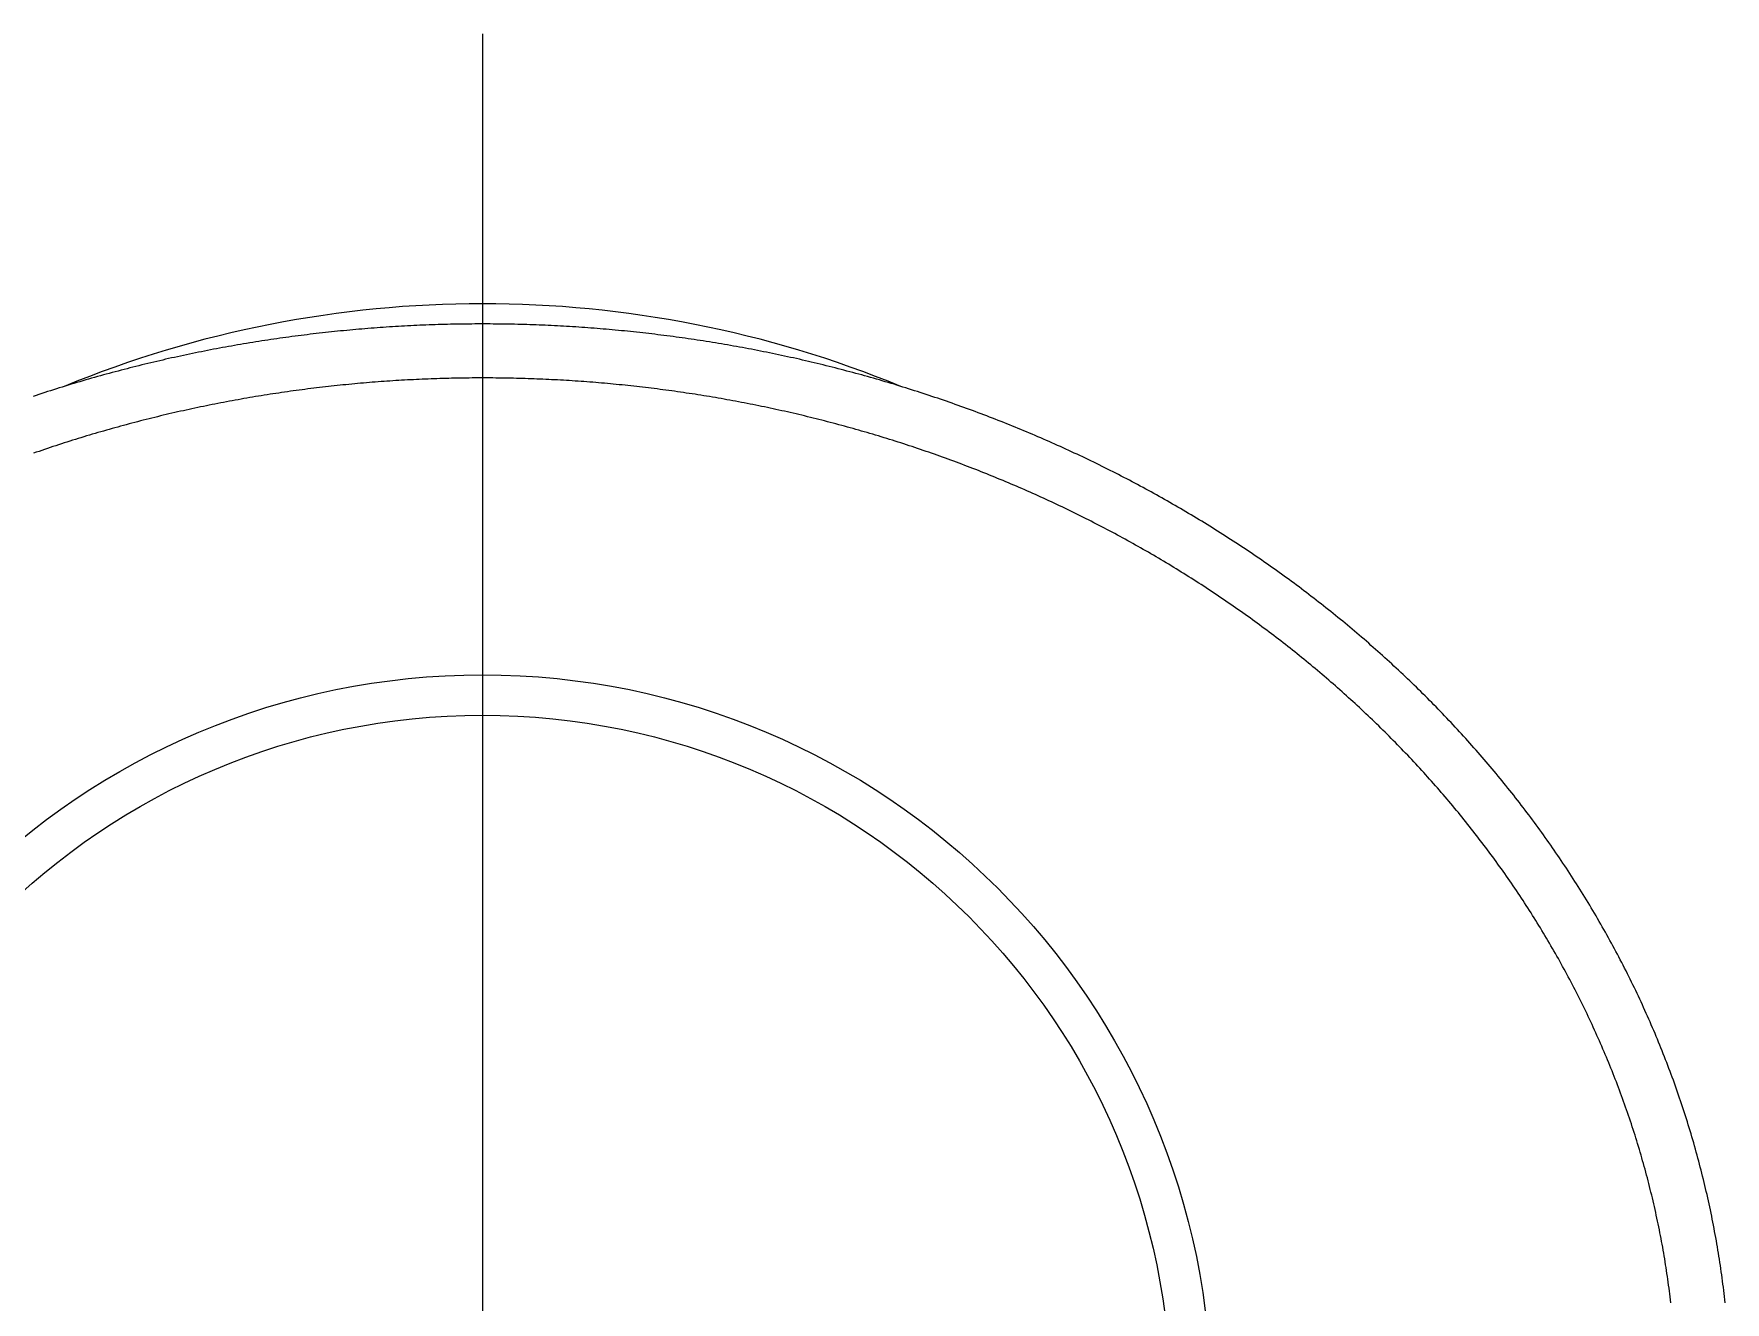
# Model space of a CAD drawing. Extents: x -12.1 to 67.6, y -18.9 to 39.2.
# Drawn here: x 53.02 to 65.55, y 29.85 to 39.25 of the extents above; entities that cross this region are included whole.
import ezdxf

# ---------------------------------------------------------------- set-up
doc = ezdxf.new("R2010")
doc.units = 0
doc.linetypes.add('CENTER', pattern=[50.8, 31.75, -6.35, 6.35, -6.35])
doc.layers.get('0').update_dxf_attribs({"linetype": 'CONTINUOUS'})
doc.layers.add('CENTER', color=1, linetype='CENTER')

msp = doc.modelspace()

# ---------------------------------------------------------------- linework, layer by layer
at = {"color": 7}
for points in [[(65.5549, 29.8465, 0), (65.5523, 29.8696, 0), (65.5497, 29.8926, 0), (65.547, 29.9157, 0), (65.5443, 29.9387, 0), (65.5414, 29.9618, 0), (65.5385, 29.9848, 0), (65.5355, 30.0078, 0), (65.5324, 30.0308, 0), (65.5293, 30.0538, 0), (65.526, 30.0768, 0), (65.5227, 30.0998, 0), (65.5194, 30.1228, 0), (65.5159, 30.1457, 0), (65.5123, 30.1687, 0), (65.5087, 30.1916, 0), (65.505, 30.2146, 0), (65.5013, 30.2375, 0), (65.4974, 30.2604, 0), (65.4935, 30.2833, 0), (65.4895, 30.3062, 0), (65.4854, 30.3291, 0), (65.4813, 30.352, 0), (65.477, 30.3748, 0), (65.4727, 30.3976, 0), (65.4684, 30.4205, 0), (65.4639, 30.4433, 0), (65.4594, 30.4661, 0), (65.4548, 30.4889, 0), (65.4501, 30.5116, 0), (65.4453, 30.5344, 0), (65.4405, 30.5572, 0), (65.4356, 30.5799, 0), (65.4306, 30.6026, 0), (65.4255, 30.6253, 0), (65.4204, 30.648, 0), (65.4152, 30.6706, 0), (65.4099, 30.6933, 0), (65.4045, 30.7159, 0), (65.3991, 30.7385, 0), (65.3936, 30.7611, 0), (65.388, 30.7837, 0), (65.3823, 30.8063, 0), (65.3766, 30.8288, 0), (65.3708, 30.8514, 0), (65.3649, 30.8739, 0), (65.359, 30.8964, 0), (65.353, 30.9188, 0), (65.3469, 30.9413, 0), (65.3407, 30.9637, 0), (65.3344, 30.9861, 0), (65.3281, 31.0085, 0), (65.3217, 31.0309, 0), (65.3153, 31.0533, 0), (65.3087, 31.0756, 0), (65.3021, 31.0979, 0), (65.2954, 31.1202, 0), (65.2887, 31.1425, 0), (65.2818, 31.1647, 0), (65.2749, 31.1869, 0), (65.268, 31.2092, 0), (65.2609, 31.2313, 0), (65.2538, 31.2535, 0), (65.2466, 31.2756, 0), (65.2393, 31.2977, 0), (65.232, 31.3198, 0), (65.2246, 31.3419, 0), (65.2171, 31.3639, 0), (65.2096, 31.3859, 0), (65.202, 31.4079, 0), (65.1943, 31.4299, 0), (65.1865, 31.4518, 0), (65.1787, 31.4738, 0), (65.1708, 31.4956, 0), (65.1628, 31.5175, 0), (65.1548, 31.5393, 0), (65.1466, 31.5612, 0), (65.1385, 31.5829, 0), (65.1302, 31.6047, 0), (65.1219, 31.6264, 0), (65.1135, 31.6481, 0), (65.105, 31.6698, 0), (65.0965, 31.6914, 0), (65.0879, 31.7131, 0), (65.0792, 31.7346, 0), (65.0705, 31.7562, 0), (65.0617, 31.7777, 0), (65.0528, 31.7992, 0), (65.0439, 31.8207, 0), (65.0349, 31.8421, 0), (65.0258, 31.8636, 0), (65.0166, 31.8849, 0), (65.0074, 31.9063, 0), (64.9981, 31.9276, 0), (64.9888, 31.9489, 0), (64.9794, 31.9702, 0), (64.9699, 31.9914, 0), (64.9604, 32.0126, 0), (64.9508, 32.0338, 0), (64.9411, 32.0549, 0), (64.9313, 32.076, 0), (64.9215, 32.0971, 0), (64.9117, 32.1181, 0), (64.9017, 32.1391, 0), (64.8917, 32.1601, 0), (64.8817, 32.181, 0), (64.8716, 32.2019, 0), (64.8614, 32.2228, 0), (64.8511, 32.2436, 0), (64.8408, 32.2644, 0), (64.8304, 32.2852, 0), (64.82, 32.3059, 0), (64.8095, 32.3266, 0), (64.7989, 32.3473, 0), (64.7883, 32.3679, 0), (64.7776, 32.3885, 0), (64.7668, 32.4091, 0), (64.756, 32.4296, 0), (64.7451, 32.4501, 0), (64.7342, 32.4705, 0), (64.7232, 32.491, 0), (64.7121, 32.5113, 0), (64.701, 32.5317, 0), (64.6898, 32.552, 0), (64.6785, 32.5723, 0), (64.6672, 32.5925, 0), (64.6559, 32.6127, 0), (64.6444, 32.6328, 0), (64.6329, 32.653, 0), (64.6214, 32.673, 0), (64.6098, 32.6931, 0), (64.5981, 32.7131, 0), (64.5864, 32.7331, 0), (64.5746, 32.753, 0), (64.5628, 32.7729, 0), (64.5509, 32.7927, 0), (64.5389, 32.8125, 0), (64.5269, 32.8323, 0), (64.5148, 32.852, 0), (64.5027, 32.8717, 0), (64.4905, 32.8913, 0), (64.4783, 32.9109, 0), (64.466, 32.9305, 0), (64.4536, 32.95, 0), (64.4412, 32.9695, 0), (64.4288, 32.9889, 0), (64.4163, 33.0083, 0), (64.4037, 33.0277, 0), (64.3911, 33.047, 0), (64.3784, 33.0663, 0), (64.3656, 33.0855, 0), (64.3528, 33.1047, 0), (64.34, 33.1239, 0), (64.3271, 33.143, 0), (64.3141, 33.1621, 0), (64.3011, 33.1811, 0), (64.2881, 33.2001, 0), (64.275, 33.219, 0), (64.2618, 33.2379, 0), (64.2486, 33.2568, 0), (64.2353, 33.2756, 0), (64.222, 33.2944, 0), (64.2086, 33.3131, 0), (64.1951, 33.3318, 0), (64.1817, 33.3505, 0), (64.1681, 33.3691, 0), (64.1545, 33.3877, 0), (64.1409, 33.4062, 0), (64.1272, 33.4247, 0), (64.1134, 33.4431, 0), (64.0996, 33.4615, 0), (64.0858, 33.4799, 0), (64.0719, 33.4982, 0), (64.058, 33.5165, 0), (64.044, 33.5347, 0), (64.0299, 33.5529, 0), (64.0158, 33.5711, 0), (64.0016, 33.5892, 0), (63.9874, 33.6072, 0), (63.9732, 33.6253, 0), (63.9589, 33.6432, 0), (63.9445, 33.6612, 0), (63.9301, 33.6791, 0), (63.9157, 33.6969, 0), (63.9012, 33.7147, 0), (63.8866, 33.7325, 0), (63.872, 33.7502, 0), (63.8574, 33.7679, 0), (63.8427, 33.7855, 0), (63.828, 33.8031, 0), (63.8132, 33.8207, 0), (63.7983, 33.8382, 0), (63.7834, 33.8556, 0), (63.7685, 33.8731, 0), (63.7535, 33.8904, 0), (63.7385, 33.9078, 0), (63.7234, 33.9251, 0), (63.7083, 33.9423, 0), (63.6931, 33.9595, 0), (63.6779, 33.9767, 0), (63.6627, 33.9938, 0), (63.6474, 34.0109, 0), (63.632, 34.0279, 0), (63.6166, 34.0449, 0), (63.6011, 34.0618, 0), (63.5857, 34.0787, 0), (63.5701, 34.0956, 0), (63.5545, 34.1124, 0), (63.5389, 34.1292, 0), (63.5232, 34.1459, 0), (63.5075, 34.1626, 0), (63.4917, 34.1792, 0), (63.4759, 34.1958, 0), (63.4601, 34.2124, 0), (63.4442, 34.2289, 0), (63.4282, 34.2453, 0), (63.4122, 34.2617, 0), (63.3962, 34.2781, 0), (63.3801, 34.2945, 0), (63.364, 34.3107, 0), (63.3478, 34.327, 0), (63.3316, 34.3432, 0), (63.3154, 34.3593, 0), (63.2991, 34.3754, 0), (63.2828, 34.3915, 0), (63.2664, 34.4075, 0), (63.2499, 34.4235, 0), (63.2335, 34.4394, 0), (63.217, 34.4553, 0), (63.2004, 34.4712, 0), (63.1838, 34.4869, 0), (63.1672, 34.5027, 0), (63.1505, 34.5184, 0), (63.1338, 34.5341, 0), (63.1171, 34.5497, 0), (63.1003, 34.5653, 0), (63.0834, 34.5808, 0), (63.0665, 34.5963, 0), (63.0496, 34.6117, 0), (63.0327, 34.6271, 0), (63.0157, 34.6424, 0), (62.9986, 34.6577, 0), (62.9815, 34.673, 0), (62.9644, 34.6882, 0), (62.9472, 34.7034, 0), (62.93, 34.7185, 0), (62.9128, 34.7336, 0), (62.8955, 34.7486, 0), (62.8782, 34.7636, 0), (62.8608, 34.7785, 0), (62.8434, 34.7934, 0), (62.826, 34.8083, 0), (62.8085, 34.8231, 0), (62.791, 34.8378, 0), (62.7735, 34.8525, 0), (62.7559, 34.8672, 0), (62.7382, 34.8818, 0), (62.7206, 34.8964, 0), (62.7029, 34.9109, 0), (62.6851, 34.9254, 0), (62.6674, 34.9398, 0), (62.6495, 34.9542, 0), (62.6317, 34.9685, 0), (62.6138, 34.9828, 0), (62.5959, 34.9971, 0), (62.5779, 35.0113, 0), (62.5599, 35.0255, 0), (62.5419, 35.0396, 0), (62.5238, 35.0536, 0), (62.5057, 35.0676, 0), (62.4876, 35.0816, 0), (62.4694, 35.0955, 0), (62.4512, 35.1094, 0), (62.4329, 35.1232, 0), (62.4147, 35.137, 0), (62.3964, 35.1508, 0), (62.378, 35.1644, 0), (62.3596, 35.1781, 0), (62.3412, 35.1917, 0), (62.3227, 35.2052, 0), (62.3043, 35.2187, 0), (62.2857, 35.2322, 0), (62.2672, 35.2456, 0), (62.2486, 35.259, 0), (62.23, 35.2723, 0), (62.2113, 35.2855, 0), (62.1926, 35.2988, 0), (62.1739, 35.3119, 0), (62.1552, 35.325, 0), (62.1364, 35.3381, 0), (62.1176, 35.3512, 0), (62.0987, 35.3641, 0), (62.0798, 35.3771, 0), (62.0609, 35.39, 0), (62.042, 35.4028, 0), (62.023, 35.4156, 0), (62.004, 35.4283, 0), (61.985, 35.441, 0), (61.9659, 35.4537, 0), (61.9468, 35.4663, 0), (61.9277, 35.4788, 0), (61.9085, 35.4913, 0), (61.8894, 35.5038, 0), (61.8701, 35.5162, 0), (61.8509, 35.5286, 0), (61.8316, 35.5409, 0), (61.8123, 35.5532, 0), (61.793, 35.5654, 0), (61.7736, 35.5775, 0), (61.7542, 35.5897, 0), (61.7348, 35.6017, 0), (61.7153, 35.6138, 0), (61.6959, 35.6257, 0), (61.6764, 35.6377, 0), (61.6568, 35.6496, 0), (61.6373, 35.6614, 0), (61.6177, 35.6732, 0), (61.5981, 35.6849, 0), (61.5784, 35.6966, 0), (61.5588, 35.7082, 0), (61.5391, 35.7198, 0), (61.5193, 35.7314, 0), (61.4996, 35.7429, 0), (61.4798, 35.7543, 0), (61.46, 35.7657, 0), (61.4402, 35.7771, 0), (61.4203, 35.7884, 0), (61.4004, 35.7996, 0), (61.3805, 35.8108, 0), (61.3606, 35.822, 0), (61.3407, 35.8331, 0), (61.3207, 35.8442, 0), (61.3007, 35.8552, 0), (61.2806, 35.8661, 0), (61.2606, 35.877, 0), (61.2405, 35.8879, 0), (61.2204, 35.8987, 0), (61.2003, 35.9095, 0), (61.1801, 35.9202, 0), (61.16, 35.9309, 0), (61.1398, 35.9415, 0), (61.1195, 35.952, 0), (61.0993, 35.9626, 0), (61.079, 35.973, 0), (61.0588, 35.9834, 0), (61.0385, 35.9938, 0), (61.0181, 36.0041, 0), (60.9978, 36.0144, 0), (60.9774, 36.0246, 0), (60.957, 36.0348, 0), (60.9366, 36.0449, 0), (60.9161, 36.055, 0), (60.8957, 36.065, 0), (60.8752, 36.075, 0), (60.8547, 36.085, 0), (60.8342, 36.0948, 0), (60.8136, 36.1047, 0), (60.7931, 36.1145, 0), (60.7725, 36.1242, 0), (60.7519, 36.1339, 0), (60.7312, 36.1435, 0), (60.7106, 36.1531, 0), (60.6899, 36.1626, 0), (60.6692, 36.1721, 0), (60.6485, 36.1816, 0), (60.6278, 36.191, 0), (60.6071, 36.2003, 0), (60.5863, 36.2096, 0), (60.5655, 36.2189, 0), (60.5447, 36.2281, 0), (60.5239, 36.2372, 0), (60.503, 36.2463, 0), (60.4822, 36.2554, 0), (60.4613, 36.2644, 0), (60.4404, 36.2733, 0), (60.4194, 36.2822, 0), (60.3985, 36.2911, 0), (60.3775, 36.2999, 0), (60.3566, 36.3086, 0), (60.3356, 36.3174, 0), (60.3145, 36.326, 0), (60.2935, 36.3346, 0), (60.2725, 36.3432, 0), (60.2514, 36.3517, 0), (60.2303, 36.3602, 0), (60.2092, 36.3686, 0), (60.1881, 36.377, 0), (60.1669, 36.3853, 0), (60.1458, 36.3936, 0), (60.1246, 36.4018, 0), (60.1034, 36.41, 0), (60.0822, 36.4181, 0), (60.061, 36.4262, 0), (60.0397, 36.4342, 0), (60.0185, 36.4422, 0), (59.9972, 36.4501, 0), (59.9759, 36.458, 0), (59.9546, 36.4659, 0), (59.9332, 36.4736, 0), (59.9119, 36.4814, 0), (59.8905, 36.4891, 0), (59.8692, 36.4967, 0), (59.8478, 36.5043, 0), (59.8264, 36.5119, 0), (59.8049, 36.5194, 0), (59.7835, 36.5268, 0), (59.762, 36.5342, 0), (59.7406, 36.5416, 0), (59.7191, 36.5489, 0), (59.6976, 36.5561, 0), (59.6761, 36.5633, 0), (59.6545, 36.5705, 0), (59.633, 36.5776, 0), (59.6114, 36.5847, 0), (59.5899, 36.5917, 0), (59.5683, 36.5987, 0), (59.5467, 36.6056, 0), (59.525, 36.6125, 0), (59.5034, 36.6193, 0), (59.4818, 36.6261, 0), (59.4601, 36.6328, 0), (59.4384, 36.6395, 0), (59.4167, 36.6461, 0), (59.395, 36.6527, 0), (59.3733, 36.6592, 0), (59.3516, 36.6657, 0), (59.3298, 36.6721, 0), (59.3081, 36.6785, 0), (59.2863, 36.6849, 0), (59.2645, 36.6912, 0), (59.2427, 36.6974, 0), (59.2209, 36.7036, 0), (59.1991, 36.7098, 0), (59.1772, 36.7159, 0), (59.1554, 36.7219, 0), (59.1335, 36.7279, 0), (59.1116, 36.7339, 0), (59.0897, 36.7398, 0), (59.0678, 36.7456, 0), (59.0459, 36.7514, 0), (59.024, 36.7572, 0), (59.0021, 36.7629, 0), (58.9801, 36.7686, 0), (58.9581, 36.7742, 0), (58.9362, 36.7798, 0), (58.9142, 36.7853, 0), (58.8922, 36.7908, 0), (58.8702, 36.7962, 0), (58.8482, 36.8016, 0), (58.8261, 36.8069, 0), (58.8041, 36.8122, 0), (58.782, 36.8174, 0), (58.76, 36.8226, 0), (58.7379, 36.8277, 0), (58.7158, 36.8328, 0), (58.6937, 36.8379, 0), (58.6716, 36.8429, 0), (58.6495, 36.8478, 0), (58.6274, 36.8527, 0), (58.6052, 36.8576, 0), (58.5831, 36.8624, 0), (58.5609, 36.8671, 0), (58.5387, 36.8718, 0), (58.5166, 36.8765, 0), (58.4944, 36.8811, 0), (58.4722, 36.8857, 0), (58.45, 36.8902, 0), (58.4277, 36.8946, 0), (58.4055, 36.899, 0), (58.3833, 36.9034, 0), (58.361, 36.9077, 0), (58.3388, 36.912, 0), (58.3165, 36.9162, 0), (58.2942, 36.9204, 0), (58.272, 36.9245, 0), (58.2497, 36.9286, 0), (58.2274, 36.9326, 0), (58.2051, 36.9366, 0), (58.1827, 36.9406, 0), (58.1604, 36.9445, 0), (58.1381, 36.9483, 0), (58.1157, 36.9521, 0), (58.0934, 36.9558, 0), (58.071, 36.9595, 0), (58.0487, 36.9632, 0), (58.0263, 36.9668, 0), (58.0039, 36.9703, 0), (57.9815, 36.9738, 0), (57.9591, 36.9773, 0), (57.9367, 36.9807, 0), (57.9143, 36.9841, 0), (57.8919, 36.9874, 0), (57.8695, 36.9906, 0), (57.8471, 36.9939, 0), (57.8246, 36.997, 0), (57.8022, 37.0001, 0), (57.7797, 37.0032, 0), (57.7573, 37.0062, 0), (57.7348, 37.0092, 0), (57.7124, 37.0121, 0), (57.6899, 37.015, 0), (57.6674, 37.0179, 0), (57.6449, 37.0206, 0), (57.6224, 37.0234, 0), (57.5999, 37.0261, 0), (57.5774, 37.0287, 0), (57.5549, 37.0313, 0), (57.5324, 37.0338, 0), (57.5099, 37.0363, 0), (57.4873, 37.0388, 0), (57.4648, 37.0412, 0), (57.4423, 37.0435, 0), (57.4197, 37.0458, 0), (57.3972, 37.0481, 0), (57.3746, 37.0503, 0), (57.3521, 37.0525, 0), (57.3295, 37.0546, 0), (57.307, 37.0566, 0), (57.2844, 37.0587, 0), (57.2618, 37.0606, 0), (57.2392, 37.0626, 0), (57.2167, 37.0644, 0), (57.1941, 37.0662, 0), (57.1715, 37.068, 0), (57.1489, 37.0698, 0), (57.1263, 37.0714, 0), (57.1037, 37.0731, 0), (57.0811, 37.0746, 0), (57.0585, 37.0762, 0), (57.0359, 37.0777, 0), (57.0133, 37.0791, 0), (56.9906, 37.0805, 0), (56.968, 37.0818, 0), (56.9454, 37.0831, 0), (56.9228, 37.0844, 0), (56.9002, 37.0856, 0), (56.8775, 37.0867, 0), (56.8549, 37.0878, 0), (56.8323, 37.0889, 0), (56.8096, 37.0899, 0), (56.787, 37.0909, 0), (56.7643, 37.0918, 0), (56.7417, 37.0926, 0), (56.7191, 37.0935, 0), (56.6964, 37.0942, 0), (56.6738, 37.095, 0), (56.6511, 37.0956, 0), (56.6285, 37.0962, 0), (56.6058, 37.0968, 0), (56.5832, 37.0974, 0), (56.5605, 37.0978, 0), (56.5378, 37.0983, 0), (56.5152, 37.0986, 0), (56.4925, 37.099, 0), (56.4699, 37.0993, 0), (56.4472, 37.0995, 0), (56.4246, 37.0997, 0), (56.4019, 37.0999, 0), (56.3792, 37.0999, 0), (56.3566, 37.1, 0), (56.3339, 37.1, 0), (56.3113, 37.0999, 0), (56.2886, 37.0998, 0), (56.266, 37.0997, 0), (56.2433, 37.0995, 0), (56.2206, 37.0993, 0), (56.198, 37.099, 0), (56.1753, 37.0986, 0), (56.1527, 37.0983, 0), (56.13, 37.0978, 0), (56.1074, 37.0974, 0), (56.0847, 37.0968, 0), (56.0621, 37.0962, 0), (56.0394, 37.0956, 0), (56.0168, 37.095, 0), (55.9941, 37.0942, 0), (55.9715, 37.0935, 0), (55.9488, 37.0926, 0), (55.9262, 37.0918, 0), (55.9035, 37.0909, 0), (55.8809, 37.0899, 0), (55.8583, 37.0889, 0), (55.8356, 37.0878, 0), (55.813, 37.0867, 0), (55.7904, 37.0856, 0), (55.7677, 37.0844, 0), (55.7451, 37.0831, 0), (55.7225, 37.0818, 0), (55.6999, 37.0805, 0), (55.6773, 37.0791, 0), (55.6546, 37.0777, 0), (55.632, 37.0762, 0), (55.6094, 37.0746, 0), (55.5868, 37.0731, 0), (55.5642, 37.0714, 0), (55.5416, 37.0698, 0), (55.519, 37.068, 0), (55.4964, 37.0662, 0), (55.4739, 37.0644, 0), (55.4513, 37.0626, 0), (55.4287, 37.0606, 0), (55.4061, 37.0587, 0), (55.3836, 37.0566, 0), (55.361, 37.0546, 0), (55.3384, 37.0525, 0), (55.3159, 37.0503, 0), (55.2933, 37.0481, 0), (55.2708, 37.0458, 0), (55.2482, 37.0435, 0), (55.2257, 37.0412, 0), (55.2032, 37.0388, 0), (55.1806, 37.0363, 0), (55.1581, 37.0338, 0), (55.1356, 37.0313, 0), (55.1131, 37.0287, 0), (55.0906, 37.0261, 0), (55.0681, 37.0234, 0), (55.0456, 37.0206, 0), (55.0231, 37.0179, 0), (55.0006, 37.015, 0), (54.9782, 37.0121, 0), (54.9557, 37.0092, 0), (54.9332, 37.0062, 0), (54.9108, 37.0032, 0), (54.8883, 37.0001, 0), (54.8659, 36.997, 0), (54.8434, 36.9939, 0), (54.821, 36.9906, 0), (54.7986, 36.9874, 0), (54.7762, 36.9841, 0), (54.7538, 36.9807, 0), (54.7314, 36.9773, 0), (54.709, 36.9738, 0), (54.6866, 36.9703, 0), (54.6642, 36.9668, 0), (54.6418, 36.9632, 0), (54.6195, 36.9595, 0), (54.5971, 36.9558, 0), (54.5748, 36.9521, 0), (54.5524, 36.9483, 0), (54.5301, 36.9445, 0), (54.5078, 36.9406, 0), (54.4855, 36.9366, 0), (54.4631, 36.9326, 0), (54.4408, 36.9286, 0), (54.4186, 36.9245, 0), (54.3963, 36.9204, 0), (54.374, 36.9162, 0), (54.3517, 36.912, 0), (54.3295, 36.9077, 0), (54.3072, 36.9034, 0), (54.285, 36.899, 0), (54.2628, 36.8946, 0), (54.2406, 36.8902, 0), (54.2183, 36.8856, 0), (54.1961, 36.8811, 0), (54.174, 36.8765, 0), (54.1518, 36.8718, 0), (54.1296, 36.8671, 0), (54.1075, 36.8624, 0), (54.0853, 36.8576, 0), (54.0632, 36.8527, 0), (54.041, 36.8478, 0), (54.0189, 36.8429, 0), (53.9968, 36.8379, 0), (53.9747, 36.8328, 0), (53.9526, 36.8277, 0), (53.9305, 36.8226, 0), (53.9085, 36.8174, 0), (53.8864, 36.8122, 0), (53.8644, 36.8069, 0), (53.8424, 36.8016, 0), (53.8203, 36.7962, 0), (53.7983, 36.7908, 0), (53.7763, 36.7853, 0), (53.7543, 36.7798, 0), (53.7324, 36.7742, 0), (53.7104, 36.7686, 0), (53.6885, 36.7629, 0), (53.6665, 36.7572, 0), (53.6446, 36.7514, 0), (53.6227, 36.7456, 0), (53.6008, 36.7398, 0), (53.5789, 36.7339, 0), (53.557, 36.7279, 0), (53.5351, 36.7219, 0), (53.5133, 36.7159, 0), (53.4915, 36.7098, 0), (53.4696, 36.7036, 0), (53.4478, 36.6974, 0), (53.426, 36.6912, 0), (53.4042, 36.6849, 0), (53.3825, 36.6785, 0), (53.3607, 36.6721, 0), (53.3389, 36.6657, 0), (53.3172, 36.6592, 0), (53.2955, 36.6527, 0), (53.2738, 36.6461, 0), (53.2521, 36.6395, 0), (53.2304, 36.6328, 0), (53.2088, 36.6261, 0), (53.1871, 36.6193, 0), (53.1655, 36.6125, 0), (53.1439, 36.6056, 0), (53.1223, 36.5987, 0), (53.1007, 36.5917, 0), (53.0791, 36.5847, 0), (53.0575, 36.5776, 0), (53.036, 36.5705, 0), (53.0144, 36.5633, 0)], [(65.1524, 29.8469, 0), (65.1498, 29.8686, 0), (65.1472, 29.8903, 0), (65.1445, 29.912, 0), (65.1418, 29.9337, 0), (65.1389, 29.9554, 0), (65.136, 29.9771, 0), (65.1331, 29.9988, 0), (65.13, 30.0205, 0), (65.1269, 30.0421, 0), (65.1237, 30.0638, 0), (65.1205, 30.0855, 0), (65.1171, 30.1071, 0), (65.1137, 30.1287, 0), (65.1102, 30.1504, 0), (65.1067, 30.172, 0), (65.103, 30.1936, 0), (65.0993, 30.2152, 0), (65.0956, 30.2367, 0), (65.0917, 30.2583, 0), (65.0878, 30.2799, 0), (65.0838, 30.3014, 0), (65.0798, 30.323, 0), (65.0756, 30.3445, 0), (65.0714, 30.366, 0), (65.0672, 30.3875, 0), (65.0628, 30.409, 0), (65.0584, 30.4305, 0), (65.0539, 30.4519, 0), (65.0494, 30.4734, 0), (65.0447, 30.4948, 0), (65.04, 30.5162, 0), (65.0352, 30.5376, 0), (65.0304, 30.559, 0), (65.0255, 30.5804, 0), (65.0205, 30.6018, 0), (65.0154, 30.6231, 0), (65.0103, 30.6445, 0), (65.0051, 30.6658, 0), (64.9999, 30.6871, 0), (64.9945, 30.7084, 0), (64.9891, 30.7297, 0), (64.9836, 30.7509, 0), (64.9781, 30.7722, 0), (64.9725, 30.7934, 0), (64.9668, 30.8146, 0), (64.961, 30.8358, 0), (64.9552, 30.857, 0), (64.9493, 30.8781, 0), (64.9433, 30.8992, 0), (64.9373, 30.9204, 0), (64.9312, 30.9415, 0), (64.925, 30.9625, 0), (64.9188, 30.9836, 0), (64.9125, 31.0046, 0), (64.9061, 31.0257, 0), (64.8997, 31.0467, 0), (64.8931, 31.0677, 0), (64.8866, 31.0886, 0), (64.8799, 31.1096, 0), (64.8732, 31.1305, 0), (64.8664, 31.1514, 0), (64.8595, 31.1723, 0), (64.8526, 31.1931, 0), (64.8456, 31.214, 0), (64.8386, 31.2348, 0), (64.8314, 31.2556, 0), (64.8242, 31.2763, 0), (64.817, 31.2971, 0), (64.8096, 31.3178, 0), (64.8022, 31.3385, 0), (64.7948, 31.3592, 0), (64.7872, 31.3798, 0), (64.7796, 31.4005, 0), (64.772, 31.4211, 0), (64.7642, 31.4417, 0), (64.7564, 31.4622, 0), (64.7486, 31.4828, 0), (64.7406, 31.5033, 0), (64.7326, 31.5237, 0), (64.7246, 31.5442, 0), (64.7164, 31.5646, 0), (64.7083, 31.585, 0), (64.7, 31.6054, 0), (64.6917, 31.6258, 0), (64.6833, 31.6461, 0), (64.6748, 31.6664, 0), (64.6663, 31.6867, 0), (64.6577, 31.7069, 0), (64.6491, 31.7271, 0), (64.6404, 31.7473, 0), (64.6316, 31.7675, 0), (64.6228, 31.7876, 0), (64.6139, 31.8077, 0), (64.6049, 31.8278, 0), (64.5959, 31.8478, 0), (64.5868, 31.8679, 0), (64.5776, 31.8879, 0), (64.5684, 31.9078, 0), (64.5591, 31.9278, 0), (64.5498, 31.9477, 0), (64.5404, 31.9675, 0), (64.531, 31.9874, 0), (64.5214, 32.0072, 0), (64.5118, 32.027, 0), (64.5022, 32.0467, 0), (64.4925, 32.0664, 0), (64.4827, 32.0861, 0), (64.4729, 32.1058, 0), (64.463, 32.1254, 0), (64.4531, 32.145, 0), (64.4431, 32.1646, 0), (64.433, 32.1841, 0), (64.4229, 32.2036, 0), (64.4127, 32.2231, 0), (64.4024, 32.2425, 0), (64.3921, 32.2619, 0), (64.3818, 32.2813, 0), (64.3714, 32.3006, 0), (64.3609, 32.3199, 0), (64.3503, 32.3392, 0), (64.3397, 32.3584, 0), (64.3291, 32.3776, 0), (64.3184, 32.3968, 0), (64.3076, 32.4159, 0), (64.2968, 32.435, 0), (64.2859, 32.4541, 0), (64.275, 32.4731, 0), (64.264, 32.4921, 0), (64.2529, 32.511, 0), (64.2418, 32.53, 0), (64.2306, 32.5488, 0), (64.2194, 32.5677, 0), (64.2081, 32.5865, 0), (64.1968, 32.6053, 0), (64.1854, 32.624, 0), (64.174, 32.6427, 0), (64.1625, 32.6614, 0), (64.1509, 32.68, 0), (64.1393, 32.6986, 0), (64.1276, 32.7171, 0), (64.1159, 32.7357, 0), (64.1042, 32.7541, 0), (64.0923, 32.7726, 0), (64.0805, 32.791, 0), (64.0685, 32.8093, 0), (64.0566, 32.8277, 0), (64.0445, 32.8459, 0), (64.0325, 32.8642, 0), (64.0203, 32.8824, 0), (64.0081, 32.9006, 0), (63.9959, 32.9187, 0), (63.9836, 32.9368, 0), (63.9712, 32.9549, 0), (63.9588, 32.9729, 0), (63.9464, 32.9909, 0), (63.9339, 33.0088, 0), (63.9213, 33.0267, 0), (63.9087, 33.0446, 0), (63.8961, 33.0624, 0), (63.8834, 33.0802, 0), (63.8706, 33.098, 0), (63.8578, 33.1157, 0), (63.845, 33.1333, 0), (63.8321, 33.151, 0), (63.8191, 33.1686, 0), (63.8061, 33.1861, 0), (63.7931, 33.2036, 0), (63.7799, 33.2211, 0), (63.7668, 33.2386, 0), (63.7536, 33.256, 0), (63.7403, 33.2733, 0), (63.727, 33.2907, 0), (63.7137, 33.3079, 0), (63.7003, 33.3252, 0), (63.6868, 33.3424, 0), (63.6733, 33.3596, 0), (63.6598, 33.3767, 0), (63.6462, 33.3938, 0), (63.6326, 33.4108, 0), (63.6189, 33.4278, 0), (63.6051, 33.4448, 0), (63.5914, 33.4617, 0), (63.5775, 33.4786, 0), (63.5636, 33.4955, 0), (63.5497, 33.5123, 0), (63.5357, 33.5291, 0), (63.5217, 33.5458, 0), (63.5077, 33.5625, 0), (63.4935, 33.5791, 0), (63.4794, 33.5957, 0), (63.4652, 33.6123, 0), (63.4509, 33.6288, 0), (63.4366, 33.6453, 0), (63.4223, 33.6618, 0), (63.4079, 33.6782, 0), (63.3935, 33.6946, 0), (63.379, 33.7109, 0), (63.3645, 33.7272, 0), (63.3499, 33.7434, 0), (63.3353, 33.7596, 0), (63.3206, 33.7758, 0), (63.3059, 33.7919, 0), (63.2912, 33.808, 0), (63.2764, 33.8241, 0), (63.2615, 33.8401, 0), (63.2467, 33.856, 0), (63.2317, 33.872, 0), (63.2168, 33.8878, 0), (63.2018, 33.9037, 0), (63.1867, 33.9195, 0), (63.1716, 33.9353, 0), (63.1565, 33.951, 0), (63.1413, 33.9667, 0), (63.126, 33.9823, 0), (63.1108, 33.9979, 0), (63.0955, 34.0134, 0), (63.0801, 34.029, 0), (63.0647, 34.0444, 0), (63.0493, 34.0599, 0), (63.0338, 34.0753, 0), (63.0182, 34.0906, 0), (63.0027, 34.1059, 0), (62.9871, 34.1212, 0), (62.9714, 34.1364, 0), (62.9557, 34.1516, 0), (62.94, 34.1667, 0), (62.9242, 34.1818, 0), (62.9084, 34.1969, 0), (62.8925, 34.2119, 0), (62.8766, 34.2269, 0), (62.8607, 34.2418, 0), (62.8447, 34.2567, 0), (62.8287, 34.2715, 0), (62.8127, 34.2864, 0), (62.7966, 34.3011, 0), (62.7804, 34.3158, 0), (62.7642, 34.3305, 0), (62.748, 34.3452, 0), (62.7318, 34.3598, 0), (62.7155, 34.3743, 0), (62.6991, 34.3888, 0), (62.6828, 34.4033, 0), (62.6664, 34.4177, 0), (62.6499, 34.4321, 0), (62.6334, 34.4464, 0), (62.6169, 34.4607, 0), (62.6003, 34.475, 0), (62.5837, 34.4892, 0), (62.5671, 34.5034, 0), (62.5504, 34.5175, 0), (62.5337, 34.5316, 0), (62.5169, 34.5456, 0), (62.5001, 34.5596, 0), (62.4833, 34.5736, 0), (62.4665, 34.5875, 0), (62.4496, 34.6014, 0), (62.4326, 34.6152, 0), (62.4156, 34.629, 0), (62.3986, 34.6427, 0), (62.3816, 34.6564, 0), (62.3645, 34.67, 0), (62.3474, 34.6837, 0), (62.3302, 34.6972, 0), (62.313, 34.7107, 0), (62.2958, 34.7242, 0), (62.2786, 34.7376, 0), (62.2613, 34.751, 0), (62.2439, 34.7644, 0), (62.2266, 34.7777, 0), (62.2092, 34.7909, 0), (62.1917, 34.8042, 0), (62.1743, 34.8173, 0), (62.1568, 34.8305, 0), (62.1392, 34.8435, 0), (62.1216, 34.8566, 0), (62.104, 34.8696, 0), (62.0864, 34.8825, 0), (62.0687, 34.8954, 0), (62.051, 34.9083, 0), (62.0333, 34.9211, 0), (62.0155, 34.9339, 0), (61.9977, 34.9466, 0), (61.9799, 34.9593, 0), (61.962, 34.9719, 0), (61.9441, 34.9845, 0), (61.9262, 34.9971, 0), (61.9082, 35.0096, 0), (61.8902, 35.022, 0), (61.8722, 35.0344, 0), (61.8542, 35.0468, 0), (61.8361, 35.0591, 0), (61.818, 35.0714, 0), (61.7998, 35.0837, 0), (61.7816, 35.0958, 0), (61.7634, 35.108, 0), (61.7452, 35.1201, 0), (61.7269, 35.1322, 0), (61.7086, 35.1442, 0), (61.6903, 35.1561, 0), (61.6719, 35.1681, 0), (61.6535, 35.1799, 0), (61.6351, 35.1918, 0), (61.6167, 35.2035, 0), (61.5982, 35.2153, 0), (61.5797, 35.227, 0), (61.5612, 35.2386, 0), (61.5426, 35.2502, 0), (61.524, 35.2618, 0), (61.5054, 35.2733, 0), (61.4867, 35.2848, 0), (61.4681, 35.2962, 0), (61.4494, 35.3076, 0), (61.4306, 35.3189, 0), (61.4119, 35.3302, 0), (61.3931, 35.3414, 0), (61.3743, 35.3526, 0), (61.3555, 35.3638, 0), (61.3366, 35.3749, 0), (61.3177, 35.3859, 0), (61.2988, 35.3969, 0), (61.2799, 35.4079, 0), (61.2609, 35.4188, 0), (61.2419, 35.4297, 0), (61.2229, 35.4405, 0), (61.2038, 35.4513, 0), (61.1848, 35.462, 0), (61.1657, 35.4727, 0), (61.1466, 35.4833, 0), (61.1274, 35.4939, 0), (61.1083, 35.5045, 0), (61.0891, 35.515, 0), (61.0698, 35.5254, 0), (61.0506, 35.5358, 0), (61.0313, 35.5462, 0), (61.0121, 35.5565, 0), (60.9927, 35.5668, 0), (60.9734, 35.577, 0), (60.9541, 35.5872, 0), (60.9347, 35.5973, 0), (60.9153, 35.6074, 0), (60.8959, 35.6174, 0), (60.8764, 35.6274, 0), (60.8569, 35.6374, 0), (60.8375, 35.6473, 0), (60.8179, 35.6571, 0), (60.7984, 35.6669, 0), (60.7789, 35.6767, 0), (60.7593, 35.6864, 0), (60.7397, 35.696, 0), (60.7201, 35.7057, 0), (60.7004, 35.7152, 0), (60.6808, 35.7248, 0), (60.6611, 35.7342, 0), (60.6414, 35.7437, 0), (60.6217, 35.753, 0), (60.6019, 35.7624, 0), (60.5821, 35.7717, 0), (60.5624, 35.7809, 0), (60.5426, 35.7901, 0), (60.5227, 35.7993, 0), (60.5029, 35.8084, 0), (60.483, 35.8174, 0), (60.4631, 35.8264, 0), (60.4432, 35.8354, 0), (60.4233, 35.8443, 0), (60.4034, 35.8532, 0), (60.3834, 35.862, 0), (60.3634, 35.8708, 0), (60.3434, 35.8795, 0), (60.3234, 35.8882, 0), (60.3033, 35.8969, 0), (60.2833, 35.9054, 0), (60.2632, 35.914, 0), (60.2431, 35.9225, 0), (60.223, 35.931, 0), (60.2029, 35.9394, 0), (60.1827, 35.9477, 0), (60.1625, 35.956, 0), (60.1423, 35.9643, 0), (60.1221, 35.9725, 0), (60.1019, 35.9807, 0), (60.0817, 35.9888, 0), (60.0614, 35.9969, 0), (60.0411, 36.0049, 0), (60.0208, 36.0129, 0), (60.0005, 36.0209, 0), (59.9802, 36.0288, 0), (59.9598, 36.0366, 0), (59.9395, 36.0444, 0), (59.9191, 36.0522, 0), (59.8987, 36.0599, 0), (59.8783, 36.0676, 0), (59.8578, 36.0752, 0), (59.8374, 36.0828, 0), (59.8169, 36.0903, 0), (59.7964, 36.0978, 0), (59.7759, 36.1052, 0), (59.7554, 36.1126, 0), (59.7349, 36.1199, 0), (59.7143, 36.1272, 0), (59.6938, 36.1345, 0), (59.6732, 36.1417, 0), (59.6526, 36.1488, 0), (59.632, 36.156, 0), (59.6114, 36.163, 0), (59.5907, 36.17, 0), (59.5701, 36.177, 0), (59.5494, 36.1839, 0), (59.5287, 36.1908, 0), (59.508, 36.1976, 0), (59.4873, 36.2044, 0), (59.4666, 36.2112, 0), (59.4458, 36.2179, 0), (59.4251, 36.2245, 0), (59.4043, 36.2311, 0), (59.3835, 36.2377, 0), (59.3627, 36.2442, 0), (59.3419, 36.2506, 0), (59.3211, 36.2571, 0), (59.3002, 36.2634, 0), (59.2794, 36.2698, 0), (59.2585, 36.276, 0), (59.2376, 36.2823, 0), (59.2167, 36.2885, 0), (59.1958, 36.2946, 0), (59.1749, 36.3007, 0), (59.1539, 36.3067, 0), (59.133, 36.3127, 0), (59.112, 36.3187, 0), (59.091, 36.3246, 0), (59.07, 36.3305, 0), (59.049, 36.3363, 0), (59.028, 36.3421, 0), (59.007, 36.3478, 0), (58.9859, 36.3535, 0), (58.9649, 36.3591, 0), (58.9438, 36.3647, 0), (58.9227, 36.3702, 0), (58.9016, 36.3757, 0), (58.8805, 36.3812, 0), (58.8594, 36.3866, 0), (58.8383, 36.3919, 0), (58.8172, 36.3972, 0), (58.796, 36.4025, 0), (58.7748, 36.4077, 0), (58.7537, 36.4129, 0), (58.7325, 36.418, 0), (58.7113, 36.4231, 0), (58.6901, 36.4281, 0), (58.6689, 36.4331, 0), (58.6476, 36.4381, 0), (58.6264, 36.443, 0), (58.6052, 36.4478, 0), (58.5839, 36.4526, 0), (58.5626, 36.4574, 0), (58.5413, 36.4621, 0), (58.52, 36.4667, 0), (58.4987, 36.4714, 0), (58.4774, 36.4759, 0), (58.4561, 36.4804, 0), (58.4348, 36.4849, 0), (58.4134, 36.4894, 0), (58.3921, 36.4937, 0), (58.3707, 36.4981, 0), (58.3494, 36.5024, 0), (58.328, 36.5066, 0), (58.3066, 36.5108, 0), (58.2852, 36.515, 0), (58.2638, 36.5191, 0), (58.2424, 36.5232, 0), (58.2209, 36.5272, 0), (58.1995, 36.5312, 0), (58.1781, 36.5351, 0), (58.1566, 36.539, 0), (58.1351, 36.5428, 0), (58.1137, 36.5466, 0), (58.0922, 36.5503, 0), (58.0707, 36.554, 0), (58.0492, 36.5577, 0), (58.0277, 36.5613, 0), (58.0062, 36.5648, 0), (57.9847, 36.5683, 0), (57.9632, 36.5718, 0), (57.9416, 36.5752, 0), (57.9201, 36.5786, 0), (57.8986, 36.5819, 0), (57.877, 36.5852, 0), (57.8554, 36.5884, 0), (57.8339, 36.5916, 0), (57.8123, 36.5948, 0), (57.7907, 36.5978, 0), (57.7691, 36.6009, 0), (57.7475, 36.6039, 0), (57.7259, 36.6069, 0), (57.7043, 36.6098, 0), (57.6827, 36.6126, 0), (57.6611, 36.6154, 0), (57.6395, 36.6182, 0), (57.6178, 36.6209, 0), (57.5962, 36.6236, 0), (57.5745, 36.6263, 0), (57.5529, 36.6288, 0), (57.5312, 36.6314, 0), (57.5096, 36.6339, 0), (57.4879, 36.6363, 0), (57.4662, 36.6387, 0), (57.4445, 36.6411, 0), (57.4229, 36.6434, 0), (57.4012, 36.6457, 0), (57.3795, 36.6479, 0), (57.3578, 36.65, 0), (57.3361, 36.6522, 0), (57.3144, 36.6542, 0), (57.2927, 36.6563, 0), (57.2709, 36.6583, 0), (57.2492, 36.6602, 0), (57.2275, 36.6621, 0), (57.2058, 36.664, 0), (57.184, 36.6658, 0), (57.1623, 36.6675, 0), (57.1405, 36.6692, 0), (57.1188, 36.6709, 0), (57.0971, 36.6725, 0), (57.0753, 36.6741, 0), (57.0535, 36.6756, 0), (57.0318, 36.6771, 0), (57.01, 36.6785, 0), (56.9883, 36.6799, 0), (56.9665, 36.6812, 0), (56.9447, 36.6825, 0), (56.9229, 36.6838, 0), (56.9012, 36.685, 0), (56.8794, 36.6861, 0), (56.8576, 36.6872, 0), (56.8358, 36.6883, 0), (56.814, 36.6893, 0), (56.7922, 36.6903, 0), (56.7705, 36.6912, 0), (56.7487, 36.6921, 0), (56.7269, 36.6929, 0), (56.7051, 36.6937, 0), (56.6833, 36.6944, 0), (56.6615, 36.6951, 0), (56.6397, 36.6958, 0), (56.6179, 36.6964, 0), (56.5961, 36.6969, 0), (56.5743, 36.6975, 0), (56.5525, 36.6979, 0), (56.5306, 36.6983, 0), (56.5088, 36.6987, 0), (56.487, 36.699, 0), (56.4652, 36.6993, 0), (56.4434, 36.6995, 0), (56.4216, 36.6997, 0), (56.3998, 36.6999, 0), (56.378, 36.6999, 0), (56.3562, 36.7, 0), (56.3344, 36.7, 0), (56.3125, 36.6999, 0), (56.2907, 36.6999, 0), (56.2689, 36.6997, 0), (56.2471, 36.6995, 0), (56.2253, 36.6993, 0), (56.2035, 36.699, 0), (56.1817, 36.6987, 0), (56.1599, 36.6983, 0), (56.1381, 36.6979, 0), (56.1163, 36.6975, 0), (56.0944, 36.6969, 0), (56.0726, 36.6964, 0), (56.0508, 36.6958, 0), (56.029, 36.6951, 0), (56.0072, 36.6944, 0), (55.9854, 36.6937, 0), (55.9636, 36.6929, 0), (55.9419, 36.6921, 0), (55.9201, 36.6912, 0), (55.8983, 36.6903, 0), (55.8765, 36.6893, 0), (55.8547, 36.6883, 0), (55.8329, 36.6872, 0), (55.8111, 36.6861, 0), (55.7893, 36.685, 0), (55.7676, 36.6838, 0), (55.7458, 36.6825, 0), (55.724, 36.6812, 0), (55.7023, 36.6799, 0), (55.6805, 36.6785, 0), (55.6587, 36.6771, 0), (55.637, 36.6756, 0), (55.6152, 36.6741, 0), (55.5935, 36.6725, 0), (55.5717, 36.6709, 0), (55.55, 36.6692, 0), (55.5282, 36.6675, 0), (55.5065, 36.6658, 0), (55.4848, 36.664, 0), (55.463, 36.6621, 0), (55.4413, 36.6602, 0), (55.4196, 36.6583, 0), (55.3979, 36.6563, 0), (55.3761, 36.6542, 0), (55.3544, 36.6522, 0), (55.3327, 36.65, 0), (55.311, 36.6479, 0), (55.2893, 36.6457, 0), (55.2677, 36.6434, 0), (55.246, 36.6411, 0), (55.2243, 36.6387, 0), (55.2026, 36.6363, 0), (55.181, 36.6339, 0), (55.1593, 36.6314, 0), (55.1376, 36.6288, 0), (55.116, 36.6263, 0), (55.0943, 36.6236, 0), (55.0727, 36.6209, 0), (55.0511, 36.6182, 0), (55.0294, 36.6154, 0), (55.0078, 36.6126, 0), (54.9862, 36.6098, 0), (54.9646, 36.6069, 0), (54.943, 36.6039, 0), (54.9214, 36.6009, 0), (54.8998, 36.5978, 0), (54.8782, 36.5948, 0), (54.8566, 36.5916, 0), (54.8351, 36.5884, 0), (54.8135, 36.5852, 0), (54.792, 36.5819, 0), (54.7704, 36.5786, 0), (54.7489, 36.5752, 0), (54.7273, 36.5718, 0), (54.7058, 36.5683, 0), (54.6843, 36.5648, 0), (54.6628, 36.5613, 0), (54.6413, 36.5577, 0), (54.6198, 36.554, 0), (54.5983, 36.5503, 0), (54.5768, 36.5466, 0), (54.5554, 36.5428, 0), (54.5339, 36.539, 0), (54.5125, 36.5351, 0), (54.491, 36.5312, 0), (54.4696, 36.5272, 0), (54.4482, 36.5232, 0), (54.4267, 36.5191, 0), (54.4053, 36.515, 0), (54.3839, 36.5108, 0), (54.3625, 36.5066, 0), (54.3412, 36.5024, 0), (54.3198, 36.4981, 0), (54.2984, 36.4937, 0), (54.2771, 36.4894, 0), (54.2557, 36.4849, 0), (54.2344, 36.4804, 0), (54.2131, 36.4759, 0), (54.1918, 36.4714, 0), (54.1705, 36.4667, 0), (54.1492, 36.4621, 0), (54.1279, 36.4574, 0), (54.1066, 36.4526, 0), (54.0854, 36.4478, 0), (54.0641, 36.443, 0), (54.0429, 36.4381, 0), (54.0216, 36.4331, 0), (54.0004, 36.4281, 0), (53.9792, 36.4231, 0), (53.958, 36.418, 0), (53.9368, 36.4129, 0), (53.9157, 36.4077, 0), (53.8945, 36.4025, 0), (53.8734, 36.3972, 0), (53.8522, 36.3919, 0), (53.8311, 36.3866, 0), (53.81, 36.3812, 0), (53.7889, 36.3757, 0), (53.7678, 36.3702, 0), (53.7467, 36.3647, 0), (53.7256, 36.3591, 0), (53.7046, 36.3535, 0), (53.6835, 36.3478, 0), (53.6625, 36.3421, 0), (53.6415, 36.3363, 0), (53.6205, 36.3305, 0), (53.5995, 36.3246, 0), (53.5785, 36.3187, 0), (53.5575, 36.3128, 0), (53.5366, 36.3067, 0), (53.5157, 36.3007, 0), (53.4947, 36.2946, 0), (53.4738, 36.2885, 0), (53.4529, 36.2823, 0), (53.432, 36.276, 0), (53.4112, 36.2698, 0), (53.3903, 36.2634, 0), (53.3694, 36.2571, 0), (53.3486, 36.2507, 0), (53.3278, 36.2442, 0), (53.307, 36.2377, 0), (53.2862, 36.2311, 0), (53.2654, 36.2245, 0), (53.2447, 36.2179, 0), (53.2239, 36.2112, 0), (53.2032, 36.2044, 0), (53.1825, 36.1976, 0), (53.1618, 36.1908, 0), (53.1411, 36.1839, 0), (53.1204, 36.177, 0), (53.0998, 36.17, 0), (53.0791, 36.163, 0), (53.0585, 36.156, 0), (53.0379, 36.1488, 0), (53.0173, 36.1417, 0)]]:
    msp.add_polyline3d(points, dxfattribs=at)
at = {"color": 7, "linetype": 'CONTINUOUS'}
for radius in [5.4, 5.1]:
    msp.add_circle((56.345257, 29.1), radius, dxfattribs=at)
msp.add_arc((56.345257, 29.1), 8.15, 67.6401299, 112.3598701, dxfattribs=at)
at = {"layer": 'CENTER', "color": 1, "linetype": 'CENTER'}
msp.add_line((56.345257, 39.25), (56.345257, -2), dxfattribs=at)

doc.saveas('drawing.dxf')
